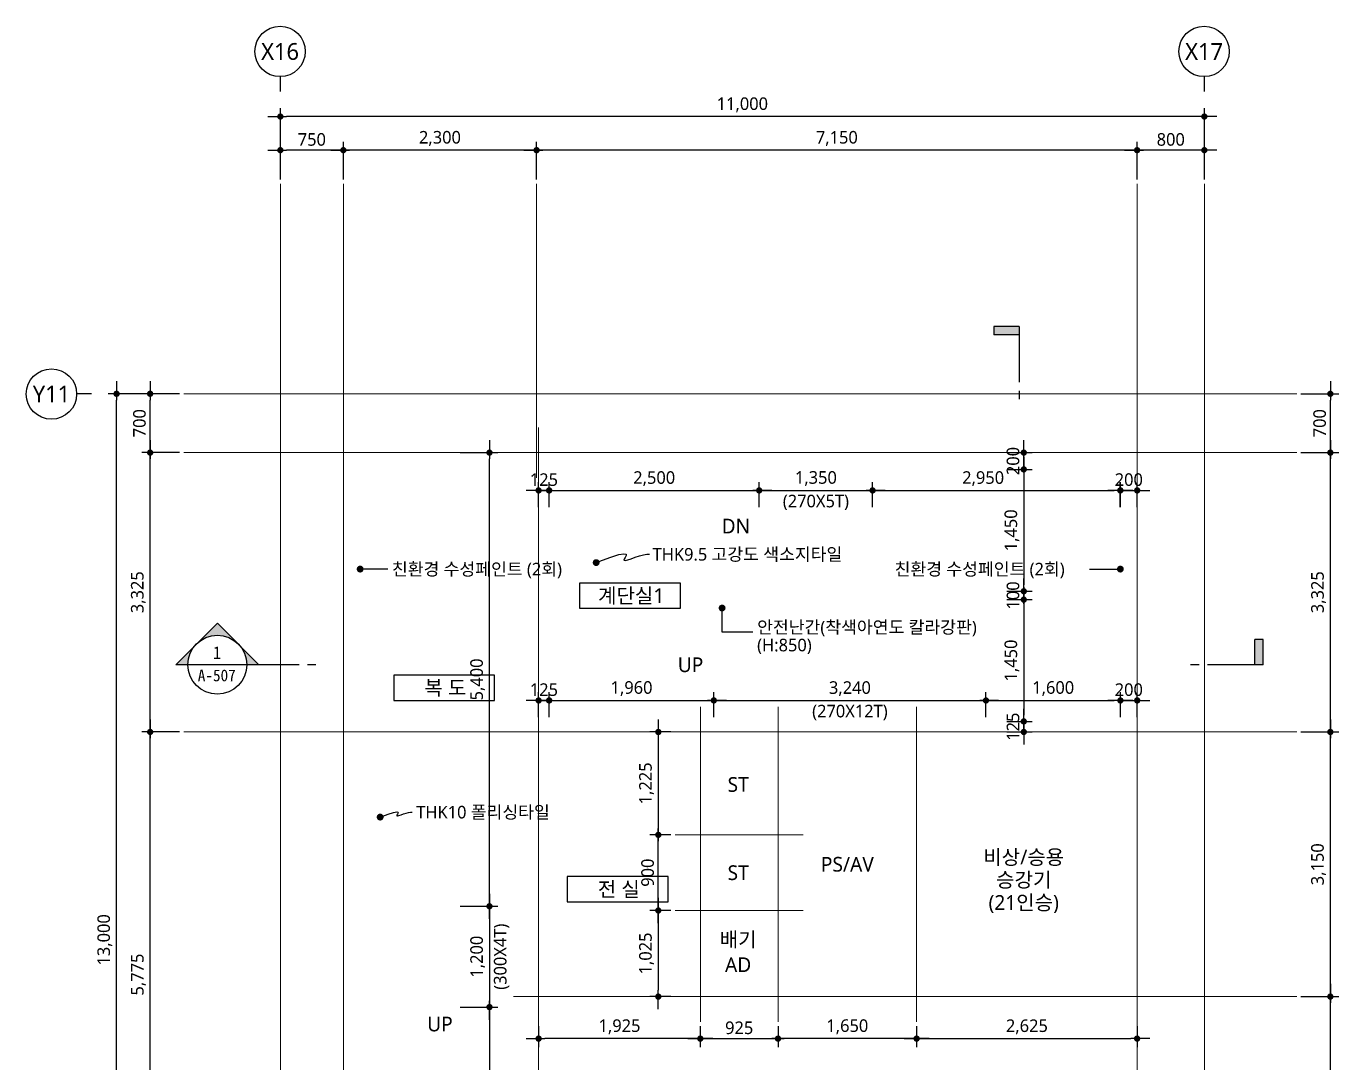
# Model space of a CAD drawing. Header units: millimetres. Extents: x 1424731 to 1631737, y 707248 to 849681.
# Drawn here: x 1442899 to 1458524, y 837344 to 849681 of the extents above; entities that cross this region are included whole.
import ezdxf
from ezdxf.enums import TextEntityAlignment as Align

# ---------------------------------------------------------------- set-up
doc = ezdxf.new("R2010")
doc.units = ezdxf.units.MM
doc.header["$MEASUREMENT"] = 0
doc.linetypes.add('CEN', pattern=[62, 60, -1, 0, -1])
doc.layers.get('0').update_dxf_attribs({"linetype": 'CONTINUOUS'})
for name, color, linetype, lineweight in [('A-AXIS-BUBL', 7, 'CONTINUOUS', 25), ('A-CNTL', 1, 'CEN', 15), ('A-DIMS', 7, 'CONTINUOUS', 25), ('A-MKXS-LEAD', 7, 'CONTINUOUS', 25), ('A-MKXS-MAK1', 3, 'CONTINUOUS', 25), ('A-MKXS-TEXT1', 3, 'CONTINUOUS', 25), ('A-MKXS-TEXT2', 7, 'CONTINUOUS', 25), ('A-MKXX-NAME', 3, 'CONTINUOUS', 25), ('A-MKXX-SYMB', 7, 'CONTINUOUS', 25), ('A-XXXX-TXT2', 3, 'CONTINUOUS', 25)]:
    doc.layers.add(name, color=color, linetype=linetype, lineweight=lineweight)
doc.styles.add('HY울릉도L', font='')
doc.styles.add('돋움체', font='')
doc.styles.add('맑은고딕', font='malgun.ttf')
doc.styles.get('HY울릉도L').set_extended_font_data('HYwulM')
doc.styles.get('돋움체').set_extended_font_data('DotumChe')
doc.dimstyles.new('CDIM', dxfattribs={"dimtxt": 3, "dimasz": 1.5, "dimexe": 2, "dimexo": 1, "dimgap": 1, "dimtad": 1, "dimdec": 0, "dimrnd": 0.5, "dimzin": 0, "dimdsep": 32, "dimlunit": 6, "dimtxsty": 'HY울릉도L', "dimblk1": '_CIDOT', "dimblk2": '_CIDOT', "dimsah": 1, "dimcen": 5.5, "dimclrd": 2, "dimclre": 2, "dimclrt": 7, "dimadec": 0, "dimazin": 0, "dimtfac": 1, "dimtdec": 0, "dimtix": 1, "dimtmove": 2, "dimatfit": 1, "dimldrblk": '_CIDOT', "dimfxl": 1, "dimtolj": 1, "dimtzin": 0, "dimlwd": -1, "dimarcsym": 0})

# ---------------------------------------------------------------- blocks, each defined once
blk = doc.blocks.new('_CIDOT')
at = {"color": 0, "linetype": 'ByBlock'}
blk.add_line((2, 0), (-1, 0), dxfattribs=at)
at = {"color": 0, "linetype": 'ByBlock', "const_width": 0.5}
blk.add_lwpolyline([(-0.25, 0, 1), (0.25, 0, 1)], format="xyb", close=True, dxfattribs=at)
blk = doc.blocks.new('*D425')
at = {"layer": 'A-DIMS', "lineweight": -2, "transparency": 16777216}
for p, q in [((-1200, 0), (-2050, 0)), ((-1200, -13000), (-2050, -13000))]:
    blk.add_line(p, q, dxfattribs=at)
at = {"layer": 'A-DIMS', "transparency": 16777216}
blk.add_line((-1950, -12925), (-1950, -75), dxfattribs=at)
at = {"layer": 'A-DIMS', "transparency": 16777216, "xscale": 75, "yscale": 75, "zscale": 75}
for p, rotation in [((-1950, 0), 90), ((-1950, -13000), 270)]:
    blk.add_blockref('_CIDOT', p, dxfattribs=dict(at, rotation=rotation))
at = {"layer": 'A-DIMS', "color": 3, "transparency": 16777216, "insert": (-2090, -6500), "char_height": 150, "attachment_point": 5, "rotation": 90, "style": '맑은고딕'}
blk.add_mtext('\\A1;13,000', dxfattribs=at)
blk = doc.blocks.new('*D427')
at = {"layer": 'A-DIMS', "lineweight": -2, "transparency": 16777216}
for p, q in [((12150, -7175), (12600, -7175)), ((12150, -9825), (12600, -9825))]:
    blk.add_line(p, q, dxfattribs=at)
at = {"layer": 'A-DIMS', "transparency": 16777216}
blk.add_line((12500, -9750), (12500, -7250), dxfattribs=at)
at = {"layer": 'A-DIMS', "transparency": 16777216, "xscale": 75, "yscale": 75, "zscale": 75}
for p, rotation in [((12500, -7175), 90), ((12500, -9825), 270)]:
    blk.add_blockref('_CIDOT', p, dxfattribs=dict(at, rotation=rotation))
at = {"layer": 'A-DIMS', "color": 3, "transparency": 16777216, "insert": (12360, -8500), "char_height": 150, "attachment_point": 5, "rotation": 90, "style": '맑은고딕'}
blk.add_mtext('\\A1;2,650', dxfattribs=at)
blk = doc.blocks.new('*D428')
at = {"layer": 'A-DIMS', "lineweight": -2, "transparency": 16777216}
for p, q in [((12150, -4025), (12600, -4025)), ((12150, -7175), (12600, -7175))]:
    blk.add_line(p, q, dxfattribs=at)
at = {"layer": 'A-DIMS', "transparency": 16777216}
blk.add_line((12500, -7100), (12500, -4100), dxfattribs=at)
at = {"layer": 'A-DIMS', "transparency": 16777216, "xscale": 75, "yscale": 75, "zscale": 75}
for p, rotation in [((12500, -4025), 90), ((12500, -7175), 270)]:
    blk.add_blockref('_CIDOT', p, dxfattribs=dict(at, rotation=rotation))
at = {"layer": 'A-DIMS', "color": 3, "transparency": 16777216, "insert": (12360, -5600), "char_height": 150, "attachment_point": 5, "rotation": 90, "style": '맑은고딕'}
blk.add_mtext('\\A1;3,150', dxfattribs=at)
blk = doc.blocks.new('*D429')
at = {"layer": 'A-DIMS', "lineweight": -2, "transparency": 16777216}
for p, q in [((12150, -700), (12600, -700)), ((12150, -4025), (12600, -4025))]:
    blk.add_line(p, q, dxfattribs=at)
at = {"layer": 'A-DIMS', "transparency": 16777216}
blk.add_line((12500, -3950), (12500, -775), dxfattribs=at)
at = {"layer": 'A-DIMS', "transparency": 16777216, "xscale": 75, "yscale": 75, "zscale": 75}
for p, rotation in [((12500, -700), 90), ((12500, -4025), 270)]:
    blk.add_blockref('_CIDOT', p, dxfattribs=dict(at, rotation=rotation))
at = {"layer": 'A-DIMS', "color": 3, "transparency": 16777216, "insert": (12360, -2362), "char_height": 150, "attachment_point": 5, "rotation": 90, "style": '맑은고딕'}
blk.add_mtext('\\A1;3,325', dxfattribs=at)
blk = doc.blocks.new('*D430')
at = {"layer": 'A-DIMS', "lineweight": -2, "transparency": 16777216}
for p, q in [((12150, 0), (12600, 0)), ((12150, -700), (12600, -700))]:
    blk.add_line(p, q, dxfattribs=at)
at = {"layer": 'A-DIMS', "transparency": 16777216}
blk.add_line((12500, -625), (12500, -75), dxfattribs=at)
at = {"layer": 'A-DIMS', "transparency": 16777216, "xscale": 75, "yscale": 75, "zscale": 75}
for p, rotation in [((12500, 0), 90), ((12500, -700), 270)]:
    blk.add_blockref('_CIDOT', p, dxfattribs=dict(at, rotation=rotation))
at = {"layer": 'A-DIMS', "color": 3, "transparency": 16777216, "insert": (12373, -350), "char_height": 150, "attachment_point": 5, "rotation": 90, "style": '맑은고딕'}
blk.add_mtext('\\A1;700', dxfattribs=at)
blk = doc.blocks.new('*D433')
at = {"layer": 'A-DIMS', "lineweight": -2, "transparency": 16777216}
for p, q in [((-1200, -4025), (-1650, -4025)), ((-1200, -9800), (-1650, -9800))]:
    blk.add_line(p, q, dxfattribs=at)
at = {"layer": 'A-DIMS', "transparency": 16777216}
blk.add_line((-1550, -9725), (-1550, -4100), dxfattribs=at)
at = {"layer": 'A-DIMS', "transparency": 16777216, "xscale": 75, "yscale": 75, "zscale": 75}
for p, rotation in [((-1550, -4025), 90), ((-1550, -9800), 270)]:
    blk.add_blockref('_CIDOT', p, dxfattribs=dict(at, rotation=rotation))
at = {"layer": 'A-DIMS', "color": 3, "transparency": 16777216, "insert": (-1689, -6913), "char_height": 150, "attachment_point": 5, "rotation": 90, "style": '맑은고딕'}
blk.add_mtext('\\A1;5,775', dxfattribs=at)
blk = doc.blocks.new('*D434')
at = {"layer": 'A-DIMS', "lineweight": -2, "transparency": 16777216}
for p, q in [((-1200, 0), (-1650, 0)), ((-1200, -700), (-1650, -700))]:
    blk.add_line(p, q, dxfattribs=at)
at = {"layer": 'A-DIMS', "transparency": 16777216}
blk.add_line((-1550, -625), (-1550, -75), dxfattribs=at)
at = {"layer": 'A-DIMS', "transparency": 16777216, "xscale": 75, "yscale": 75, "zscale": 75}
for p, rotation in [((-1550, 0), 90), ((-1550, -700), 270)]:
    blk.add_blockref('_CIDOT', p, dxfattribs=dict(at, rotation=rotation))
at = {"layer": 'A-DIMS', "color": 3, "transparency": 16777216, "insert": (-1677, -350), "char_height": 150, "attachment_point": 5, "rotation": 90, "style": '맑은고딕'}
blk.add_mtext('\\A1;700', dxfattribs=at)
blk = doc.blocks.new('*D414')
at = {"layer": 'A-DIMS', "lineweight": -2, "transparency": 16777216}
for p, q in [((3050, 2550), (3050, 3000)), ((10200, 2550), (10200, 3000))]:
    blk.add_line(p, q, dxfattribs=at)
at = {"layer": 'A-DIMS', "transparency": 16777216}
blk.add_line((10125, 2900), (3125, 2900), dxfattribs=at)
at = {"layer": 'A-DIMS', "transparency": 16777216, "xscale": 75, "yscale": 75, "zscale": 75, "rotation": 180}
blk.add_blockref('_CIDOT', (3050, 2900), dxfattribs=at)
at = {"layer": 'A-DIMS', "transparency": 16777216, "xscale": 75, "yscale": 75, "zscale": 75}
blk.add_blockref('_CIDOT', (10200, 2900), dxfattribs=at)
at = {"layer": 'A-DIMS', "color": 3, "transparency": 16777216, "insert": (6625, 3040), "char_height": 150, "attachment_point": 5, "style": '맑은고딕'}
blk.add_mtext('\\A1;7,150', dxfattribs=at)
blk = doc.blocks.new('*D415')
at = {"layer": 'A-DIMS', "lineweight": -2, "transparency": 16777216}
for p, q in [((0, 2550), (0, 3400)), ((11000, 2550), (11000, 3400))]:
    blk.add_line(p, q, dxfattribs=at)
at = {"layer": 'A-DIMS', "transparency": 16777216}
blk.add_line((10925, 3300), (75, 3300), dxfattribs=at)
at = {"layer": 'A-DIMS', "transparency": 16777216, "xscale": 75, "yscale": 75, "zscale": 75, "rotation": 180}
blk.add_blockref('_CIDOT', (0, 3300), dxfattribs=at)
at = {"layer": 'A-DIMS', "transparency": 16777216, "xscale": 75, "yscale": 75, "zscale": 75}
blk.add_blockref('_CIDOT', (11000, 3300), dxfattribs=at)
at = {"layer": 'A-DIMS', "color": 3, "transparency": 16777216, "insert": (5500, 3440), "char_height": 150, "attachment_point": 5, "style": '맑은고딕'}
blk.add_mtext('\\A1;11,000', dxfattribs=at)
blk = doc.blocks.new('*D416')
at = {"layer": 'A-DIMS', "lineweight": -2, "transparency": 16777216}
for p, q in [((10200, 2550), (10200, 3000)), ((11000, 2550), (11000, 3000))]:
    blk.add_line(p, q, dxfattribs=at)
at = {"layer": 'A-DIMS', "transparency": 16777216}
blk.add_line((10925, 2900), (10275, 2900), dxfattribs=at)
at = {"layer": 'A-DIMS', "transparency": 16777216, "xscale": 75, "yscale": 75, "zscale": 75, "rotation": 180}
blk.add_blockref('_CIDOT', (10200, 2900), dxfattribs=at)
at = {"layer": 'A-DIMS', "transparency": 16777216, "xscale": 75, "yscale": 75, "zscale": 75}
blk.add_blockref('_CIDOT', (11000, 2900), dxfattribs=at)
at = {"layer": 'A-DIMS', "color": 3, "transparency": 16777216, "insert": (10600, 3027), "char_height": 150, "attachment_point": 5, "style": '맑은고딕'}
blk.add_mtext('\\A1;800', dxfattribs=at)
blk = doc.blocks.new('*D417')
at = {"layer": 'A-DIMS', "lineweight": -2, "transparency": 16777216}
for p, q in [((750, 2550), (750, 3000)), ((3050, 2550), (3050, 3000))]:
    blk.add_line(p, q, dxfattribs=at)
at = {"layer": 'A-DIMS', "transparency": 16777216}
blk.add_line((2975, 2900), (825, 2900), dxfattribs=at)
at = {"layer": 'A-DIMS', "transparency": 16777216, "xscale": 75, "yscale": 75, "zscale": 75, "rotation": 180}
blk.add_blockref('_CIDOT', (750, 2900), dxfattribs=at)
at = {"layer": 'A-DIMS', "transparency": 16777216, "xscale": 75, "yscale": 75, "zscale": 75}
blk.add_blockref('_CIDOT', (3050, 2900), dxfattribs=at)
at = {"layer": 'A-DIMS', "color": 3, "transparency": 16777216, "insert": (1900, 3040), "char_height": 150, "attachment_point": 5, "style": '맑은고딕'}
blk.add_mtext('\\A1;2,300', dxfattribs=at)
blk = doc.blocks.new('*D418')
at = {"layer": 'A-DIMS', "lineweight": -2, "transparency": 16777216}
for p, q in [((0, 2550), (0, 3000)), ((750, 2550), (750, 3000))]:
    blk.add_line(p, q, dxfattribs=at)
at = {"layer": 'A-DIMS', "transparency": 16777216}
blk.add_line((675, 2900), (75, 2900), dxfattribs=at)
at = {"layer": 'A-DIMS', "transparency": 16777216, "xscale": 75, "yscale": 75, "zscale": 75, "rotation": 180}
blk.add_blockref('_CIDOT', (0, 2900), dxfattribs=at)
at = {"layer": 'A-DIMS', "transparency": 16777216, "xscale": 75, "yscale": 75, "zscale": 75}
blk.add_blockref('_CIDOT', (750, 2900), dxfattribs=at)
at = {"layer": 'A-DIMS', "color": 3, "transparency": 16777216, "insert": (375, 3027), "char_height": 150, "attachment_point": 5, "style": '맑은고딕'}
blk.add_mtext('\\A1;750', dxfattribs=at)
blk = doc.blocks.new('*D419')
at = {"layer": 'A-DIMS', "lineweight": -2, "transparency": 16777216}
for p, q in [((-1200, -700), (-1650, -700)), ((-1200, -4025), (-1650, -4025))]:
    blk.add_line(p, q, dxfattribs=at)
at = {"layer": 'A-DIMS', "transparency": 16777216}
blk.add_line((-1550, -3950), (-1550, -775), dxfattribs=at)
at = {"layer": 'A-DIMS', "transparency": 16777216, "xscale": 75, "yscale": 75, "zscale": 75}
for p, rotation in [((-1550, -700), 90), ((-1550, -4025), 270)]:
    blk.add_blockref('_CIDOT', p, dxfattribs=dict(at, rotation=rotation))
at = {"layer": 'A-DIMS', "color": 3, "transparency": 16777216, "insert": (-1690, -2362), "char_height": 150, "attachment_point": 5, "rotation": 90, "style": '맑은고딕'}
blk.add_mtext('\\A1;3,325', dxfattribs=at)
blk = doc.blocks.new('*D62')
at = {"layer": 'A-DIMS', "lineweight": -2, "transparency": 16777216}
for p, q in [((1448064, 839206), (1448514, 839206)), ((1448064, 838006), (1448514, 838006))]:
    blk.add_line(p, q, dxfattribs=at)
at = {"layer": 'A-DIMS', "transparency": 16777216}
blk.add_line((1448414, 839131), (1448414, 838081), dxfattribs=at)
at = {"layer": 'A-DIMS', "transparency": 16777216, "xscale": 75, "yscale": 75, "zscale": 75}
for p, rotation in [((1448414, 839206), 90), ((1448414, 838006), 270)]:
    blk.add_blockref('_CIDOT', p, dxfattribs=dict(at, rotation=rotation))
at = {"layer": 'A-DIMS', "color": 3, "transparency": 16777216, "char_height": 150, "attachment_point": 5, "rotation": 90, "style": '맑은고딕'}
for s, insert in [('\\A1;(300X4T)', (1448558, 838606)), ('\\A1;1,200', (1448274, 838606))]:
    blk.add_mtext(s, dxfattribs=dict(at, insert=insert))
blk = doc.blocks.new('*D63')
at = {"layer": 'A-DIMS', "lineweight": -2, "transparency": 16777216}
for p, q in [((1448064, 844606), (1448514, 844606)), ((1448064, 839206), (1448514, 839206))]:
    blk.add_line(p, q, dxfattribs=at)
at = {"layer": 'A-DIMS', "transparency": 16777216}
blk.add_line((1448414, 839281), (1448414, 844531), dxfattribs=at)
at = {"layer": 'A-DIMS', "transparency": 16777216, "xscale": 75, "yscale": 75, "zscale": 75}
for p, rotation in [((1448414, 844606), 90), ((1448414, 839206), 270)]:
    blk.add_blockref('_CIDOT', p, dxfattribs=dict(at, rotation=rotation))
at = {"layer": 'A-DIMS', "color": 3, "transparency": 16777216, "insert": (1448274, 841906), "char_height": 150, "attachment_point": 5, "rotation": 90, "style": '맑은고딕'}
blk.add_mtext('\\A1;5,400', dxfattribs=at)
blk = doc.blocks.new('*D64')
at = {"layer": 'A-DIMS', "lineweight": -2, "transparency": 16777216}
for p, q in [((1448064, 838006), (1448514, 838006)), ((1448064, 835506), (1448514, 835506))]:
    blk.add_line(p, q, dxfattribs=at)
at = {"layer": 'A-DIMS', "transparency": 16777216}
blk.add_line((1448414, 837931), (1448414, 835581), dxfattribs=at)
at = {"layer": 'A-DIMS', "transparency": 16777216, "xscale": 75, "yscale": 75, "zscale": 75}
for p, rotation in [((1448414, 838006), 90), ((1448414, 835506), 270)]:
    blk.add_blockref('_CIDOT', p, dxfattribs=dict(at, rotation=rotation))
at = {"layer": 'A-DIMS', "color": 3, "transparency": 16777216, "insert": (1448274, 836756), "char_height": 150, "attachment_point": 5, "rotation": 90, "style": '맑은고딕'}
blk.add_mtext('\\A1;2,500', dxfattribs=at)
blk = doc.blocks.new('CORE 1- 단면')
at = {"layer": 'A-MKXS-MAK1'}
for points in [[(9245, 15395), (9245, 15495), (9545, 15495), (9545, 15395)], [(12350, 11770), (12450, 11770), (12450, 11470), (12350, 11470)]]:
    blk.add_hatch(color=256, dxfattribs=at).paths.add_polyline_path(points)
h = blk.add_hatch(color=256, dxfattribs=at)
h.paths.add_polyline_path([(0, 11965), (247, 11717, 0.414214), (-247, 11717)])
h.paths.add_polyline_path([(247, 11717), (495, 11470), (350, 11470, 0.198912)])
h.paths.add_polyline_path([(-247, 11717, 0.198912), (-350, 11470), (-495, 11470)])
for p, q in [((9245, 15495), (9245, 15395)), ((9545, 15495), (9245, 15495)), ((9545, 15495), (9545, 14832)), ((9545, 15395), (9245, 15395)), ((9545, 14732), (9545, 14632)), ((-495, 11470), (0, 11965)), ((495, 11470), (0, 11965)), ((12450, 11770), (12350, 11770)), ((12350, 11470), (12350, 11770)), ((12450, 11470), (12450, 11770)), ((973, 11470), (-495, 11470)), ((1173, 11470), (1073, 11470)), ((11687, 11470), (11587, 11470)), ((12450, 11470), (11787, 11470))]:
    blk.add_line(p, q, dxfattribs=at)
blk.add_circle((0, 11470), 350, dxfattribs=at)
at = {"layer": 'A-MKXS-TEXT2', "style": '돋움체'}
for s, height, p in [('1', 150, (-4, 11614)), ('A-507', 140, (-7, 11342))]:
    blk.add_text(s, height=height, dxfattribs=at).set_placement(p, align=Align.MIDDLE)
blk = doc.blocks.new('*D489')
at = {"layer": 'A-DIMS', "lineweight": -2, "transparency": 16777216}
for p, q in [((1450924, 837781), (1450924, 837531)), ((1451849, 837781), (1451849, 837531))]:
    blk.add_line(p, q, dxfattribs=at)
at = {"layer": 'A-DIMS', "transparency": 16777216}
blk.add_line((1450999, 837631), (1451774, 837631), dxfattribs=at)
at = {"layer": 'A-DIMS', "transparency": 16777216, "xscale": 75, "yscale": 75, "zscale": 75, "rotation": 180}
blk.add_blockref('_CIDOT', (1450924, 837631), dxfattribs=at)
at = {"layer": 'A-DIMS', "transparency": 16777216, "xscale": 75, "yscale": 75, "zscale": 75}
blk.add_blockref('_CIDOT', (1451849, 837631), dxfattribs=at)
at = {"layer": 'A-DIMS', "color": 3, "transparency": 16777216, "insert": (1451387, 837759), "char_height": 150, "attachment_point": 5, "style": '맑은고딕'}
blk.add_mtext('\\A1;925', dxfattribs=at)
blk = doc.blocks.new('*D490')
at = {"layer": 'A-DIMS', "lineweight": -2, "transparency": 16777216}
for p, q in [((1448999, 837781), (1448999, 837531)), ((1450924, 837781), (1450924, 837531))]:
    blk.add_line(p, q, dxfattribs=at)
at = {"layer": 'A-DIMS', "transparency": 16777216}
blk.add_line((1450849, 837631), (1449074, 837631), dxfattribs=at)
at = {"layer": 'A-DIMS', "transparency": 16777216, "xscale": 75, "yscale": 75, "zscale": 75, "rotation": 180}
blk.add_blockref('_CIDOT', (1448999, 837631), dxfattribs=at)
at = {"layer": 'A-DIMS', "transparency": 16777216, "xscale": 75, "yscale": 75, "zscale": 75}
blk.add_blockref('_CIDOT', (1450924, 837631), dxfattribs=at)
at = {"layer": 'A-DIMS', "color": 3, "transparency": 16777216, "insert": (1449962, 837772), "char_height": 150, "attachment_point": 5, "style": '맑은고딕'}
blk.add_mtext('\\A1;1,925', dxfattribs=at)
blk = doc.blocks.new('*D491')
at = {"layer": 'A-DIMS', "lineweight": -2, "transparency": 16777216}
for p, q in [((1451849, 837781), (1451849, 837531)), ((1453499, 837781), (1453499, 837531))]:
    blk.add_line(p, q, dxfattribs=at)
at = {"layer": 'A-DIMS', "transparency": 16777216}
blk.add_line((1453424, 837631), (1451924, 837631), dxfattribs=at)
at = {"layer": 'A-DIMS', "transparency": 16777216, "xscale": 75, "yscale": 75, "zscale": 75, "rotation": 180}
blk.add_blockref('_CIDOT', (1451849, 837631), dxfattribs=at)
at = {"layer": 'A-DIMS', "transparency": 16777216, "xscale": 75, "yscale": 75, "zscale": 75}
blk.add_blockref('_CIDOT', (1453499, 837631), dxfattribs=at)
at = {"layer": 'A-DIMS', "color": 3, "transparency": 16777216, "insert": (1452674, 837772), "char_height": 150, "attachment_point": 5, "style": '맑은고딕'}
blk.add_mtext('\\A1;1,650', dxfattribs=at)
blk = doc.blocks.new('*D492')
at = {"layer": 'A-DIMS', "lineweight": -2, "transparency": 16777216}
for p, q in [((1453499, 837781), (1453499, 837531)), ((1456124, 837781), (1456124, 837531))]:
    blk.add_line(p, q, dxfattribs=at)
at = {"layer": 'A-DIMS', "transparency": 16777216}
blk.add_line((1453574, 837631), (1456049, 837631), dxfattribs=at)
at = {"layer": 'A-DIMS', "transparency": 16777216, "xscale": 75, "yscale": 75, "zscale": 75, "rotation": 180}
blk.add_blockref('_CIDOT', (1453499, 837631), dxfattribs=at)
at = {"layer": 'A-DIMS', "transparency": 16777216, "xscale": 75, "yscale": 75, "zscale": 75}
blk.add_blockref('_CIDOT', (1456124, 837631), dxfattribs=at)
at = {"layer": 'A-DIMS', "color": 3, "transparency": 16777216, "insert": (1454812, 837771), "char_height": 150, "attachment_point": 5, "style": '맑은고딕'}
blk.add_mtext('\\A1;2,625', dxfattribs=at)
blk = doc.blocks.new('*D512')
at = {"layer": 'A-DIMS', "lineweight": -2, "transparency": 16777216}
for p, q in [((1450574, 839156), (1450324, 839156)), ((1450574, 838131), (1450324, 838131))]:
    blk.add_line(p, q, dxfattribs=at)
at = {"layer": 'A-DIMS', "transparency": 16777216}
blk.add_line((1450424, 839081), (1450424, 838206), dxfattribs=at)
at = {"layer": 'A-DIMS', "transparency": 16777216, "xscale": 75, "yscale": 75, "zscale": 75}
for p, rotation in [((1450424, 839156), 90), ((1450424, 838131), 270)]:
    blk.add_blockref('_CIDOT', p, dxfattribs=dict(at, rotation=rotation))
at = {"layer": 'A-DIMS', "color": 3, "transparency": 16777216, "insert": (1450284, 838644), "char_height": 150, "attachment_point": 5, "rotation": 90, "style": '맑은고딕'}
blk.add_mtext('\\A1;1,025', dxfattribs=at)
blk = doc.blocks.new('*D513')
at = {"layer": 'A-DIMS', "lineweight": -2, "transparency": 16777216}
for p, q in [((1450574, 840056), (1450324, 840056)), ((1450574, 839156), (1450324, 839156))]:
    blk.add_line(p, q, dxfattribs=at)
at = {"layer": 'A-DIMS', "transparency": 16777216}
blk.add_line((1450424, 839231), (1450424, 839981), dxfattribs=at)
at = {"layer": 'A-DIMS', "transparency": 16777216, "xscale": 75, "yscale": 75, "zscale": 75}
for p, rotation in [((1450424, 840056), 90), ((1450424, 839156), 270)]:
    blk.add_blockref('_CIDOT', p, dxfattribs=dict(at, rotation=rotation))
at = {"layer": 'A-DIMS', "color": 3, "transparency": 16777216, "insert": (1450297, 839606), "char_height": 150, "attachment_point": 5, "rotation": 90, "style": '맑은고딕'}
blk.add_mtext('\\A1;900', dxfattribs=at)
blk = doc.blocks.new('*D514')
at = {"layer": 'A-DIMS', "lineweight": -2, "transparency": 16777216}
for p, q in [((1450574, 841281), (1450324, 841281)), ((1450574, 840056), (1450324, 840056))]:
    blk.add_line(p, q, dxfattribs=at)
at = {"layer": 'A-DIMS', "transparency": 16777216}
blk.add_line((1450424, 841206), (1450424, 840131), dxfattribs=at)
at = {"layer": 'A-DIMS', "transparency": 16777216, "xscale": 75, "yscale": 75, "zscale": 75}
for p, rotation in [((1450424, 841281), 90), ((1450424, 840056), 270)]:
    blk.add_blockref('_CIDOT', p, dxfattribs=dict(at, rotation=rotation))
at = {"layer": 'A-DIMS', "color": 3, "transparency": 16777216, "insert": (1450284, 840669), "char_height": 150, "attachment_point": 5, "rotation": 90, "style": '맑은고딕'}
blk.add_mtext('\\A1;1,225', dxfattribs=at)
blk = doc.blocks.new('*D639')
at = {"layer": 'A-DIMS', "lineweight": -2, "transparency": 16777216}
for p, q in [((1451085, 841456), (1451085, 841756)), ((1454325, 841456), (1454325, 841756))]:
    blk.add_line(p, q, dxfattribs=at)
at = {"layer": 'A-DIMS', "transparency": 16777216}
blk.add_line((1451160, 841656), (1454250, 841656), dxfattribs=at)
at = {"layer": 'A-DIMS', "transparency": 16777216, "xscale": 75, "yscale": 75, "zscale": 75, "rotation": 180}
blk.add_blockref('_CIDOT', (1451085, 841656), dxfattribs=at)
at = {"layer": 'A-DIMS', "transparency": 16777216, "xscale": 75, "yscale": 75, "zscale": 75}
blk.add_blockref('_CIDOT', (1454325, 841656), dxfattribs=at)
at = {"layer": 'A-DIMS', "color": 3, "transparency": 16777216, "char_height": 150, "attachment_point": 5, "style": '맑은고딕'}
for s, insert in [('\\A1;3,240', (1452705, 841796)), ('\\A1;(270X12T)', (1452705, 841513))]:
    blk.add_mtext(s, dxfattribs=dict(at, insert=insert))
blk = doc.blocks.new('*D640')
at = {"layer": 'A-DIMS', "lineweight": -2, "transparency": 16777216}
for p, q in [((1454325, 841456), (1454325, 841756)), ((1455925, 841456), (1455925, 841756))]:
    blk.add_line(p, q, dxfattribs=at)
at = {"layer": 'A-DIMS', "transparency": 16777216}
blk.add_line((1454400, 841656), (1455850, 841656), dxfattribs=at)
at = {"layer": 'A-DIMS', "transparency": 16777216, "xscale": 75, "yscale": 75, "zscale": 75, "rotation": 180}
blk.add_blockref('_CIDOT', (1454325, 841656), dxfattribs=at)
at = {"layer": 'A-DIMS', "transparency": 16777216, "xscale": 75, "yscale": 75, "zscale": 75}
blk.add_blockref('_CIDOT', (1455925, 841656), dxfattribs=at)
at = {"layer": 'A-DIMS', "color": 3, "transparency": 16777216, "insert": (1455125, 841797), "char_height": 150, "attachment_point": 5, "style": '맑은고딕'}
blk.add_mtext('\\A1;1,600', dxfattribs=at)
blk = doc.blocks.new('*D641')
at = {"layer": 'A-DIMS', "lineweight": -2, "transparency": 16777216}
for p, q in [((1455925, 841456), (1455925, 841756)), ((1456125, 841456), (1456125, 841756))]:
    blk.add_line(p, q, dxfattribs=at)
at = {"layer": 'A-DIMS', "transparency": 16777216}
for p, q in [((1455850, 841656), (1455775, 841656)), ((1455925, 841656), (1456125, 841656)), ((1456200, 841656), (1456275, 841656))]:
    blk.add_line(p, q, dxfattribs=at)
at = {"layer": 'A-DIMS', "transparency": 16777216, "xscale": 75, "yscale": 75, "zscale": 75}
blk.add_blockref('_CIDOT', (1455925, 841656), dxfattribs=at)
at = {"layer": 'A-DIMS', "transparency": 16777216, "xscale": 75, "yscale": 75, "zscale": 75, "rotation": 180}
blk.add_blockref('_CIDOT', (1456125, 841656), dxfattribs=at)
at = {"layer": 'A-DIMS', "color": 3, "transparency": 16777216, "insert": (1456025, 841784), "char_height": 150, "attachment_point": 5, "style": '맑은고딕'}
blk.add_mtext('\\A1;200', dxfattribs=at)
blk = doc.blocks.new('*D642')
at = {"layer": 'A-DIMS', "lineweight": -2, "transparency": 16777216}
for p, q in [((1448999, 841456), (1448999, 841756)), ((1449124, 841456), (1449124, 841756))]:
    blk.add_line(p, q, dxfattribs=at)
at = {"layer": 'A-DIMS', "transparency": 16777216}
for p, q in [((1448924, 841656), (1448849, 841656)), ((1448999, 841656), (1449124, 841656)), ((1449199, 841656), (1449274, 841656))]:
    blk.add_line(p, q, dxfattribs=at)
at = {"layer": 'A-DIMS', "transparency": 16777216, "xscale": 75, "yscale": 75, "zscale": 75}
blk.add_blockref('_CIDOT', (1448999, 841656), dxfattribs=at)
at = {"layer": 'A-DIMS', "transparency": 16777216, "xscale": 75, "yscale": 75, "zscale": 75, "rotation": 180}
blk.add_blockref('_CIDOT', (1449124, 841656), dxfattribs=at)
at = {"layer": 'A-DIMS', "color": 3, "transparency": 16777216, "insert": (1449062, 841784), "char_height": 150, "attachment_point": 5, "style": '맑은고딕'}
blk.add_mtext('\\A1;125', dxfattribs=at)
blk = doc.blocks.new('*D643')
at = {"layer": 'A-DIMS', "lineweight": -2, "transparency": 16777216}
for p, q in [((1454575, 842856), (1454875, 842856)), ((1454575, 841406), (1454875, 841406))]:
    blk.add_line(p, q, dxfattribs=at)
at = {"layer": 'A-DIMS', "transparency": 16777216}
blk.add_line((1454775, 842781), (1454775, 841481), dxfattribs=at)
at = {"layer": 'A-DIMS', "transparency": 16777216, "xscale": 75, "yscale": 75, "zscale": 75}
for p, rotation in [((1454775, 842856), 90), ((1454775, 841406), 270)]:
    blk.add_blockref('_CIDOT', p, dxfattribs=dict(at, rotation=rotation))
at = {"layer": 'A-DIMS', "color": 3, "transparency": 16777216, "insert": (1454634, 842131), "char_height": 150, "attachment_point": 5, "rotation": 90, "style": '맑은고딕'}
blk.add_mtext('\\A1;1,450', dxfattribs=at)
blk = doc.blocks.new('*D644')
at = {"layer": 'A-DIMS', "transparency": 16777216}
for p, q in [((1454775, 841481), (1454775, 841556)), ((1454775, 841281), (1454775, 841406)), ((1454775, 841206), (1454775, 841131))]:
    blk.add_line(p, q, dxfattribs=at)
at = {"layer": 'A-DIMS', "lineweight": -2, "transparency": 16777216}
for p, q in [((1454575, 841406), (1454875, 841406)), ((1454575, 841281), (1454875, 841281))]:
    blk.add_line(p, q, dxfattribs=at)
at = {"layer": 'A-DIMS', "transparency": 16777216, "xscale": 75, "yscale": 75, "zscale": 75}
for p, rotation in [((1454775, 841406), 270), ((1454775, 841281), 90)]:
    blk.add_blockref('_CIDOT', p, dxfattribs=dict(at, rotation=rotation))
at = {"layer": 'A-DIMS', "color": 3, "transparency": 16777216, "insert": (1454647, 841344), "char_height": 150, "attachment_point": 5, "rotation": 90, "style": '맑은고딕'}
blk.add_mtext('\\A1;125', dxfattribs=at)
blk = doc.blocks.new('*D645')
at = {"layer": 'A-DIMS', "lineweight": -2, "transparency": 16777216}
for p, q in [((1454575, 844406), (1454875, 844406)), ((1454575, 842956), (1454875, 842956))]:
    blk.add_line(p, q, dxfattribs=at)
at = {"layer": 'A-DIMS', "transparency": 16777216}
blk.add_line((1454775, 844331), (1454775, 843031), dxfattribs=at)
at = {"layer": 'A-DIMS', "transparency": 16777216, "xscale": 75, "yscale": 75, "zscale": 75}
for p, rotation in [((1454775, 844406), 90), ((1454775, 842956), 270)]:
    blk.add_blockref('_CIDOT', p, dxfattribs=dict(at, rotation=rotation))
at = {"layer": 'A-DIMS', "color": 3, "transparency": 16777216, "insert": (1454634, 843681), "char_height": 150, "attachment_point": 5, "rotation": 90, "style": '맑은고딕'}
blk.add_mtext('\\A1;1,450', dxfattribs=at)
blk = doc.blocks.new('*D646')
at = {"layer": 'A-DIMS', "transparency": 16777216}
for p, q in [((1454775, 843031), (1454775, 843106)), ((1454775, 842856), (1454775, 842956)), ((1454775, 842781), (1454775, 842706))]:
    blk.add_line(p, q, dxfattribs=at)
at = {"layer": 'A-DIMS', "lineweight": -2, "transparency": 16777216}
for p, q in [((1454575, 842956), (1454875, 842956)), ((1454575, 842856), (1454875, 842856))]:
    blk.add_line(p, q, dxfattribs=at)
at = {"layer": 'A-DIMS', "transparency": 16777216, "xscale": 75, "yscale": 75, "zscale": 75}
for p, rotation in [((1454775, 842956), 270), ((1454775, 842856), 90)]:
    blk.add_blockref('_CIDOT', p, dxfattribs=dict(at, rotation=rotation))
at = {"layer": 'A-DIMS', "color": 3, "transparency": 16777216, "insert": (1454647, 842906), "char_height": 150, "attachment_point": 5, "rotation": 90, "style": '맑은고딕'}
blk.add_mtext('\\A1;100', dxfattribs=at)
blk = doc.blocks.new('*D647')
at = {"layer": 'A-DIMS', "transparency": 16777216}
for p, q in [((1454775, 844681), (1454775, 844756)), ((1454775, 844406), (1454775, 844606)), ((1454775, 844331), (1454775, 844256))]:
    blk.add_line(p, q, dxfattribs=at)
at = {"layer": 'A-DIMS', "lineweight": -2, "transparency": 16777216}
for p, q in [((1454575, 844606), (1454875, 844606)), ((1454575, 844406), (1454875, 844406))]:
    blk.add_line(p, q, dxfattribs=at)
at = {"layer": 'A-DIMS', "transparency": 16777216, "xscale": 75, "yscale": 75, "zscale": 75}
for p, rotation in [((1454775, 844606), 270), ((1454775, 844406), 90)]:
    blk.add_blockref('_CIDOT', p, dxfattribs=dict(at, rotation=rotation))
at = {"layer": 'A-DIMS', "color": 3, "transparency": 16777216, "insert": (1454647, 844506), "char_height": 150, "attachment_point": 5, "rotation": 90, "style": '맑은고딕'}
blk.add_mtext('\\A1;200', dxfattribs=at)
blk = doc.blocks.new('*D648')
at = {"layer": 'A-DIMS', "lineweight": -2, "transparency": 16777216}
for p, q in [((1449125, 841456), (1449125, 841756)), ((1451085, 841456), (1451085, 841756))]:
    blk.add_line(p, q, dxfattribs=at)
at = {"layer": 'A-DIMS', "transparency": 16777216}
blk.add_line((1449200, 841656), (1451010, 841656), dxfattribs=at)
at = {"layer": 'A-DIMS', "transparency": 16777216, "xscale": 75, "yscale": 75, "zscale": 75, "rotation": 180}
blk.add_blockref('_CIDOT', (1449125, 841656), dxfattribs=at)
at = {"layer": 'A-DIMS', "transparency": 16777216, "xscale": 75, "yscale": 75, "zscale": 75}
blk.add_blockref('_CIDOT', (1451085, 841656), dxfattribs=at)
at = {"layer": 'A-DIMS', "color": 3, "transparency": 16777216, "insert": (1450105, 841797), "char_height": 150, "attachment_point": 5, "style": '맑은고딕'}
blk.add_mtext('\\A1;1,960', dxfattribs=at)
blk = doc.blocks.new('*D650')
at = {"layer": 'A-DIMS', "lineweight": -2, "transparency": 16777216}
for p, q in [((1451625, 843956), (1451625, 844256)), ((1452975, 843956), (1452975, 844256))]:
    blk.add_line(p, q, dxfattribs=at)
at = {"layer": 'A-DIMS', "transparency": 16777216}
blk.add_line((1451700, 844156), (1452900, 844156), dxfattribs=at)
at = {"layer": 'A-DIMS', "transparency": 16777216, "xscale": 75, "yscale": 75, "zscale": 75, "rotation": 180}
blk.add_blockref('_CIDOT', (1451625, 844156), dxfattribs=at)
at = {"layer": 'A-DIMS', "transparency": 16777216, "xscale": 75, "yscale": 75, "zscale": 75}
blk.add_blockref('_CIDOT', (1452975, 844156), dxfattribs=at)
at = {"layer": 'A-DIMS', "color": 3, "transparency": 16777216, "char_height": 150, "attachment_point": 5, "style": '맑은고딕'}
for s, insert in [('\\A1;1,350', (1452300, 844297)), ('\\A1;(270X5T)', (1452300, 844013))]:
    blk.add_mtext(s, dxfattribs=dict(at, insert=insert))
blk = doc.blocks.new('*D651')
at = {"layer": 'A-DIMS', "lineweight": -2, "transparency": 16777216}
for p, q in [((1455925, 843956), (1455925, 844256)), ((1456125, 843956), (1456125, 844256))]:
    blk.add_line(p, q, dxfattribs=at)
at = {"layer": 'A-DIMS', "transparency": 16777216}
for p, q in [((1455850, 844156), (1455775, 844156)), ((1455925, 844156), (1456125, 844156)), ((1456200, 844156), (1456275, 844156))]:
    blk.add_line(p, q, dxfattribs=at)
at = {"layer": 'A-DIMS', "transparency": 16777216, "xscale": 75, "yscale": 75, "zscale": 75}
blk.add_blockref('_CIDOT', (1455925, 844156), dxfattribs=at)
at = {"layer": 'A-DIMS', "transparency": 16777216, "xscale": 75, "yscale": 75, "zscale": 75, "rotation": 180}
blk.add_blockref('_CIDOT', (1456125, 844156), dxfattribs=at)
at = {"layer": 'A-DIMS', "color": 3, "transparency": 16777216, "insert": (1456025, 844284), "char_height": 150, "attachment_point": 5, "style": '맑은고딕'}
blk.add_mtext('\\A1;200', dxfattribs=at)
blk = doc.blocks.new('*D652')
at = {"layer": 'A-DIMS', "lineweight": -2, "transparency": 16777216}
for p, q in [((1448999, 843956), (1448999, 844256)), ((1449124, 843956), (1449124, 844256))]:
    blk.add_line(p, q, dxfattribs=at)
at = {"layer": 'A-DIMS', "transparency": 16777216}
for p, q in [((1448924, 844156), (1448849, 844156)), ((1448999, 844156), (1449124, 844156)), ((1449199, 844156), (1449274, 844156))]:
    blk.add_line(p, q, dxfattribs=at)
at = {"layer": 'A-DIMS', "transparency": 16777216, "xscale": 75, "yscale": 75, "zscale": 75}
blk.add_blockref('_CIDOT', (1448999, 844156), dxfattribs=at)
at = {"layer": 'A-DIMS', "transparency": 16777216, "xscale": 75, "yscale": 75, "zscale": 75, "rotation": 180}
blk.add_blockref('_CIDOT', (1449124, 844156), dxfattribs=at)
at = {"layer": 'A-DIMS', "color": 3, "transparency": 16777216, "insert": (1449062, 844284), "char_height": 150, "attachment_point": 5, "style": '맑은고딕'}
blk.add_mtext('\\A1;125', dxfattribs=at)
blk = doc.blocks.new('*D649')
at = {"layer": 'A-DIMS', "lineweight": -2, "transparency": 16777216}
for p, q in [((1449125, 843956), (1449125, 844256)), ((1451625, 843956), (1451625, 844256))]:
    blk.add_line(p, q, dxfattribs=at)
at = {"layer": 'A-DIMS', "transparency": 16777216}
blk.add_line((1449200, 844156), (1451550, 844156), dxfattribs=at)
at = {"layer": 'A-DIMS', "transparency": 16777216, "xscale": 75, "yscale": 75, "zscale": 75, "rotation": 180}
blk.add_blockref('_CIDOT', (1449125, 844156), dxfattribs=at)
at = {"layer": 'A-DIMS', "transparency": 16777216, "xscale": 75, "yscale": 75, "zscale": 75}
blk.add_blockref('_CIDOT', (1451625, 844156), dxfattribs=at)
at = {"layer": 'A-DIMS', "color": 3, "transparency": 16777216, "insert": (1450375, 844296), "char_height": 150, "attachment_point": 5, "style": '맑은고딕'}
blk.add_mtext('\\A1;2,500', dxfattribs=at)
blk = doc.blocks.new('*D653')
at = {"layer": 'A-DIMS', "lineweight": -2, "transparency": 16777216}
for p, q in [((1452975, 843956), (1452975, 844256)), ((1455924, 843956), (1455924, 844256))]:
    blk.add_line(p, q, dxfattribs=at)
at = {"layer": 'A-DIMS', "transparency": 16777216}
blk.add_line((1453050, 844156), (1455849, 844156), dxfattribs=at)
at = {"layer": 'A-DIMS', "transparency": 16777216, "xscale": 75, "yscale": 75, "zscale": 75, "rotation": 180}
blk.add_blockref('_CIDOT', (1452975, 844156), dxfattribs=at)
at = {"layer": 'A-DIMS', "transparency": 16777216, "xscale": 75, "yscale": 75, "zscale": 75}
blk.add_blockref('_CIDOT', (1455924, 844156), dxfattribs=at)
at = {"layer": 'A-DIMS', "color": 3, "transparency": 16777216, "insert": (1454291, 844296), "char_height": 150, "attachment_point": 5, "style": '맑은고딕'}
blk.add_mtext('\\A1;2,950', dxfattribs=at)
blk = doc.blocks.new('CORE2_GRID')
at = {"layer": 'A-AXIS-BUBL', "ltscale": 0.2}
for p, q in [((0, 3600), (0, 3775)), ((11000, 3600), (11000, 3775)), ((-2250, 0), (-2425, 0))]:
    blk.add_line(p, q, dxfattribs=at)
for centre in [(-2.9, 4075), (10997.1, 4075), (-2725, -2.9)]:
    blk.add_circle(centre, 300, dxfattribs=at)
at = {"layer": 'A-CNTL'}
for p, q in [((0, -14600), (0, 2500)), ((750, -14600), (750, 2500)), ((3050, -1000), (3050, 2500)), ((10200, -14600), (10200, 2500)), ((11000, -14600), (11000, 2500)), ((12100, 0), (-1150, 0)), ((3075, -11150), (3075, -400)), ((12100, -700), (-1150, -700)), ((5000, -7475), (5000, -3725)), ((5925, -7475), (5925, -3725)), ((7575, -7475), (7575, -3725)), ((12100, -4025), (-1150, -4025)), ((6225, -5250), (4700, -5250)), ((6225, -6150), (4700, -6150)), ((12100, -7175), (2775, -7175))]:
    blk.add_line(p, q, dxfattribs=at)
at = {"layer": 'A-XXXX-TXT2', "ltscale": 0.2, "style": '맑은고딕'}
for s, p in [('X16', (-2.9, 4075)), ('X17', (10997.1, 4075)), ('Y11', (-2725, -2.9))]:
    blk.add_text(s, height=200, dxfattribs=at).set_placement(p, align=Align.MIDDLE)
at = {"layer": 'A-DIMS'}
for base, p1, p2, angle, picture, middle in [((0, 3300), (11000, 2500), (0, 2500), 180, '*D415', (5500, 3440.5)), ((0, 2900), (750, 2500), (0, 2500), 180, '*D418', (375, 3027.5)), ((750, 2900), (3050, 2500), (750, 2500), 180, '*D417', (1900, 3040.1)), ((3050, 2900), (10200, 2500), (3050, 2500), 180, '*D414', (6625, 3040.5)), ((10200, 2900), (11000, 2500), (10200, 2500), 180, '*D416', (10600, 3027.5)), ((-1950, 0), (-1150, -13000), (-1150, 0), 270, '*D425', (-2090.5, -6500)), ((-1550, 0), (-1150, -700), (-1150, 0), 270, '*D434', (-1677.5, -350)), ((12500, 0), (12100, -700), (12100, 0), 270, '*D430', (12372.5, -350)), ((-1550, -700), (-1150, -4025), (-1150, -700), 270, '*D419', (-1690.1, -2362.5)), ((12500, -700), (12100, -4025), (12100, -700), 270, '*D429', (12359.9, -2362.5)), ((-1550, -4025), (-1150, -9800), (-1150, -4025), 270, '*D433', (-1688.9, -6912.5)), ((12500, -4025), (12100, -7175), (12100, -4025), 270, '*D428', (12359.5, -5600)), ((12500, -7175), (12100, -9825), (12100, -7175), 270, '*D427', (12359.9, -8500))]:
    dim = blk.add_linear_dim(base=base, p1=p1, p2=p2, angle=angle, dimstyle='CDIM', override={"dimscale": 50, "dimtxsty": '맑은고딕', "dimclrd": 256, "dimclre": 256, "dimclrt": 3}, dxfattribs=at)
    dim.commit()
    dim.dimension.update_dxf_attribs({"geometry": picture, "text_midpoint": middle})

msp = doc.modelspace()

# ---------------------------------------------------------------- linework, layer by layer
at = {"layer": 'A-MKXS-LEAD', "const_width": 40}
for points in [[(1449663.6, 843299, 1), (1449705.1, 843294.8, 1)], [(1446853.8, 843217.5, -1), (1446895.2, 843221.7, -1)], [(1455945.2, 843217.5, 1), (1455903.8, 843221.7, 1)], [(1451162.7, 842754.1, -1), (1451204.2, 842758.2, -1)], [(1447092, 840269.8, 1), (1447133.5, 840265.7, 1)]]:
    msp.add_lwpolyline(points, format="xyb", close=True, dxfattribs=at)
at = {"layer": 'A-MKXS-LEAD'}
for points in [[(1449684.3, 843296.9), (1449847.3, 843358.3), (1449953.4, 843391.5), (1450013.8, 843402.2), (1450039.5, 843396.4), (1450041.4, 843379.9), (1450030.6, 843358.6), (1450018, 843338.3), (1450014.8, 843324.8), (1450029.2, 843322.6), (1450059.4, 843329.9), (1450100.8, 843343.6), (1450149, 843360.5), (1450199.3, 843377.3), (1450247.4, 843390.9), (1450288.5, 843398.1), (1450318.3, 843395.7)], [(1447202.6, 843219.6), (1446874.5, 843219.6), (1446874.5, 843219.6)], [(1455557.5, 843219.6), (1455924.5, 843219.6), (1455924.5, 843219.6)], [(1451550.5, 842468.1), (1451183.5, 842468.1), (1451183.5, 842756.2)], [(1447111.9, 840267.4), (1447209.6, 840304.3), (1447273.3, 840324.2), (1447309.6, 840330.6), (1447325, 840327.2), (1447326.1, 840317.3), (1447319.6, 840304.4), (1447312.1, 840292.3), (1447310.2, 840284.2), (1447318.8, 840282.9), (1447336.9, 840287.3), (1447361.8, 840295.5), (1447390.7, 840305.6), (1447420.9, 840315.7), (1447449.7, 840323.8), (1447474.4, 840328.1), (1447492.3, 840326.7)]]:
    msp.add_lwpolyline(points, dxfattribs=at)
at = {"layer": 'A-MKXX-SYMB'}
for points in [[(1449486.5, 842752.9), (1450686.5, 842752.9), (1450686.5, 843052.9), (1449486.5, 843052.9)], [(1447274.5, 841656.2), (1448474.5, 841656.2), (1448474.5, 841956.2), (1447274.5, 841956.2)], [(1449339.5, 839259), (1450539.5, 839259), (1450539.5, 839559), (1449339.5, 839559)]]:
    msp.add_lwpolyline(points, close=True, dxfattribs=at)

# ---------------------------------------------------------------- block references
at = {"layer": 'A-DIMS'}
for name, p in [('CORE2_GRID', (1445924.5, 845306.2)), ('CORE 1- 단면', (1445174.5, 830611.3))]:
    msp.add_blockref(name, p, dxfattribs=at)

# ---------------------------------------------------------------- texts
at = {"layer": 'A-MKXS-TEXT1', "style": '맑은고딕'}
for s, p in [('THK9.5 고강도 색소지타일', (1450356.5, 843395.7)), ('친환경 수성페인트 (2회)', (1447252.6, 843219.6)), ('친환경 수성페인트 (2회)', (1453237, 843219.6)), ('안전난간(착색아연도 칼라강판)', (1451600.5, 842528.6)), ('(H:850)', (1451600.5, 842315.6)), ('THK10 폴리싱타일', (1447542.3, 840326.7))]:
    msp.add_text(s, height=150, dxfattribs=at).set_placement(p, align=Align.MIDDLE_LEFT)
at = {"layer": 'A-MKXX-NAME', "style": '맑은고딕'}
for s, p in [('DN', (1451347.8, 843731.2)), ('계단실1', (1450101.1, 842902.9)), ('UP', (1450807.8, 842081.2)), ('복 도', (1447889, 841806.2)), ('ST', (1451374.5, 840656.2)), ('비상/승용', (1454774.5, 839791.2)), ('ST', (1451374.5, 839606.2)), ('PS/AV', (1452674.5, 839706.2)), ('승강기', (1454774.5, 839521.2)), ('전 실', (1449954, 839409)), ('(21인승)', (1454774.5, 839251.2)), ('배기', (1451374.5, 838810.4)), ('AD', (1451374.5, 838510.4)), ('UP', (1447824.5, 837804.9))]:
    msp.add_text(s, height=175, dxfattribs=at).set_placement(p, align=Align.MIDDLE_CENTER)

# ---------------------------------------------------------------- dimensions: what is measured, and where the dimension line sits
at = {"layer": 'A-DIMS'}
for base, p1, p2, angle, picture, middle in [((1448414.5, 844606.2), (1448014.5, 839206.2), (1448014.5, 844606.2), 90, '*D63', (1448274.4, 841906.2)), ((1454774.5, 844606.2), (1454524.5, 844406.2), (1454524.5, 844606.2), 270, '*D647', (1454647, 844506.2)), ((1454774.5, 842956.2), (1454524.5, 844406.2), (1454524.5, 842956.2), 90, '*D645', (1454634, 843681.2)), ((1454774.5, 842956.2), (1454524.5, 842856.2), (1454524.5, 842956.2), 270, '*D646', (1454646.6, 842906.2)), ((1454774.5, 841406.2), (1454524.5, 842856.2), (1454524.5, 841406.2), 90, '*D643', (1454634, 842131.2)), ((1450424.5, 840056.2), (1450624.5, 841281.2), (1450624.5, 840056.2), 270, '*D514', (1450284, 840668.7)), ((1454774.5, 841406.2), (1454524.5, 841281.2), (1454524.5, 841406.2), 270, '*D644', (1454646.6, 841343.7)), ((1450424.5, 840056.2), (1450624.5, 839156.2), (1450624.5, 840056.2), 90, '*D513', (1450297, 839606.2)), ((1450424.5, 838131.2), (1450624.5, 839156.2), (1450624.5, 838131.2), 270, '*D512', (1450284, 838643.7)), ((1448999.5, 837631.2), (1450924.5, 837831.2), (1448999.5, 837831.2), 180, '*D490', (1449962, 837771.7)), ((1451849.5, 837631.2), (1453499.5, 837831.2), (1451849.5, 837831.2), 180, '*D491', (1452674.5, 837771.7)), ((1456124.5, 837631.2), (1453499.5, 837831.2), (1456124.5, 837831.2), 0, '*D492', (1454812, 837771.3))]:
    dim = msp.add_linear_dim(base=base, p1=p1, p2=p2, angle=angle, dimstyle='CDIM', override={"dimscale": 50, "dimtxsty": '맑은고딕', "dimclrd": 256, "dimclre": 256, "dimclrt": 3}, dxfattribs=at)
    dim.commit()
    dim.dimension.update_dxf_attribs({"geometry": picture, "text_midpoint": middle})
for base, p1, p2, angle, text, picture, middle in [((1449124.5, 844156.2), (1448999.5, 843906.2), (1449124.5, 843906.2), 180, '<>\\X', '*D652', (1449062, 844156.2)), ((1451624.5, 844156.2), (1449124.5, 843906.2), (1451624.5, 843906.2), 180, '<>\\X', '*D649', (1450374.5, 844156.2)), ((1452974.5, 844156.2), (1451624.5, 843906.2), (1452974.5, 843906.2), 180, '<>\\X(270X5T)', '*D650', (1452299.5, 844156.2)), ((1456124.5, 844156.2), (1455924.5, 843906.2), (1456124.5, 843906.2), 180, '<>\\X', '*D651', (1456024.5, 844156.2)), ((1449124.5, 841656.2), (1448999.5, 841406.2), (1449124.5, 841406.2), 180, '<>\\X', '*D642', (1449062, 841656.2)), ((1451084.5, 841656.2), (1449124.5, 841406.2), (1451084.5, 841406.2), 180, '<>\\X', '*D648', (1450104.5, 841656.2)), ((1454324.5, 841656.2), (1451084.5, 841406.2), (1454324.5, 841406.2), 180, '<>\\X(270X12T)', '*D639', (1452704.5, 841656.2)), ((1455924.5, 841656.2), (1454324.5, 841406.2), (1455924.5, 841406.2), 180, '<>\\X', '*D640', (1455124.5, 841656.2)), ((1456124.5, 841656.2), (1455924.5, 841406.2), (1456124.5, 841406.2), 180, '<>\\X', '*D641', (1456024.5, 841656.2)), ((1448414.5, 838006.2), (1448014.5, 839206.2), (1448014.5, 838006.2), 90, '<>\\X(300X4T)', '*D62', (1448414.5, 838606.2)), ((1448414.5, 835506.2), (1448014.5, 838006.2), (1448014.5, 835506.2), 90, '<>\\X', '*D64', (1448414.5, 836756.2))]:
    dim = msp.add_linear_dim(base=base, p1=p1, p2=p2, angle=angle, text=text, dimstyle='CDIM', override={"dimscale": 50, "dimtxsty": '맑은고딕', "dimclrd": 256, "dimclre": 256, "dimclrt": 3}, dxfattribs=at)
    dim.commit()
    dim.dimension.update_dxf_attribs({"geometry": picture, "text_midpoint": middle})
dim = msp.add_linear_dim(base=(1455924.5, 844156.2), p1=(1452974.5, 843906.2), p2=(1455924.5, 843906.2), angle=180, dimstyle='CDIM', override={"dimscale": 50, "dimtxsty": '맑은고딕', "dimclrd": 256, "dimclre": 256, "dimclrt": 3}, dxfattribs=at)
dim.commit()
dim.dimension.update_dxf_attribs({"geometry": '*D653', "text_midpoint": (1454291, 844296.3), "dimtype": 160})
dim = msp.add_linear_dim(base=(1451849.5, 837631.2), p1=(1450924.5, 837831.2), p2=(1451849.5, 837831.2), dimstyle='CDIM', override={"dimscale": 50, "dimtxsty": '맑은고딕', "dimclrd": 256, "dimclre": 256, "dimclrt": 3}, dxfattribs=at)
dim.commit()
dim.dimension.update_dxf_attribs({"geometry": '*D489', "text_midpoint": (1451387, 837758.7)})

doc.saveas('drawing.dxf')
